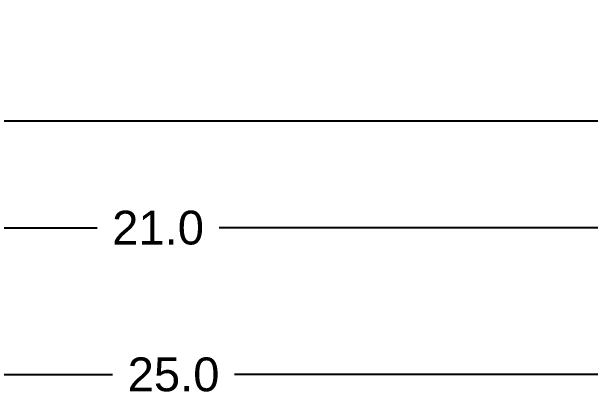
# Model space of a CAD drawing. Header units: inches. Extents: x -6 to 110, y -5 to 21.
# Drawn here: x 10.16 to 19.41, y -4.6 to 1.74 of the extents above; entities that cross this region are included whole.
import ezdxf

# ---------------------------------------------------------------- set-up
doc = ezdxf.new("R2010")
doc.units = ezdxf.units.IN
doc.header["$MEASUREMENT"] = 0
doc.layers.add('dims', color=1, linetype='Continuous')
doc.styles.get("Standard").update_dxf_attribs({"font": 'arial.ttf'})
doc.dimstyles.get("Standard").update_dxf_attribs({"dimscale": 3, "dimtxt": 0.18, "dimasz": 0.18, "dimexe": 0.18, "dimexo": 0.0625, "dimgap": 0.09, "dimtad": 0, "dimdec": 1, "dimzin": 0, "dimdsep": 46, "dimtxsty": 'Standard', "dimcen": 0.09, "dimadec": 0, "dimazin": 0, "dimtfac": 1, "dimtdec": 1, "dimtofl": 0, "dimtmove": 0, "dimatfit": 3, "dimfxl": 1, "dimtolj": 1, "dimtzin": 0, "dimarcsym": 0})

# ---------------------------------------------------------------- blocks, each defined once
blk = doc.blocks.new('*D9')
at = {"layer": 'Defpoints', "color": 0, "transparency": 16777216}
for p in [(0, 4), (25, 4), (25, -4.0564)]:
    blk.add_point(p, dxfattribs=at)
at = {"layer": 'dims', "color": 0, "lineweight": -2, "transparency": 16777216}
for p, q in [((0, 3.8125), (0, -4.5964)), ((25, 3.8125), (25, -4.5964)), ((0.54, -4.0564), (11.7723, -4.0564)), ((24.46, -4.0564), (13.7224, -4.0564))]:
    blk.add_line(p, q, dxfattribs=at)
at = {"layer": 'dims', "color": 0, "transparency": 16777216}
for points in [[(0.54, -3.9664), (0.54, -4.1464), (0, -4.0564)], [(24.46, -3.9664), (24.46, -4.1464), (25, -4.0564)]]:
    blk.add_solid(points, dxfattribs=at)
at = {"layer": 'dims', "color": 0, "transparency": 16777216, "insert": (12.7474, -4.0564), "char_height": 0.54, "attachment_point": 5}
blk.add_mtext('\\A1;25.0', dxfattribs=at)
blk = doc.blocks.new('*D26')
at = {"layer": 'Defpoints', "color": 0, "transparency": 16777216}
for p in [(2, 4), (23, 4), (23, -1.712)]:
    blk.add_point(p, dxfattribs=at)
at = {"layer": 'dims', "color": 0, "lineweight": -2, "transparency": 16777216}
for p, q in [((2, 3.8125), (2, -2.252)), ((23, 3.8125), (23, -2.252)), ((2.54, -1.712), (11.525, -1.712)), ((22.46, -1.712), (13.475, -1.712))]:
    blk.add_line(p, q, dxfattribs=at)
at = {"layer": 'dims', "color": 0, "transparency": 16777216}
for points in [[(2.54, -1.622), (2.54, -1.802), (2, -1.712)], [(22.46, -1.622), (22.46, -1.802), (23, -1.712)]]:
    blk.add_solid(points, dxfattribs=at)
at = {"layer": 'dims', "color": 0, "transparency": 16777216, "insert": (12.5, -1.712), "char_height": 0.54, "attachment_point": 5}
blk.add_mtext('\\A1;21.0', dxfattribs=at)

msp = doc.modelspace()

# ---------------------------------------------------------------- linework, layer by layer
msp.add_line((4, 0), (21, 0))

# ---------------------------------------------------------------- dimensions: what is measured, and where the dimension line sits
at = {"layer": 'dims'}
dim = msp.add_linear_dim(base=(25, -4.0564), p1=(0, 4), p2=(25, 4), dimstyle='Standard', dxfattribs=at)
dim.commit()
dim.dimension.update_dxf_attribs({"geometry": '*D9', "text_midpoint": (12.7474, -4.0564), "dimtype": 160})
dim = msp.add_linear_dim(base=(23, -1.712), p1=(2, 4), p2=(23, 4), dimstyle='Standard', dxfattribs=at)
dim.commit()
dim.dimension.update_dxf_attribs({"geometry": '*D26', "text_midpoint": (12.5, -1.712)})

doc.saveas('drawing.dxf')
